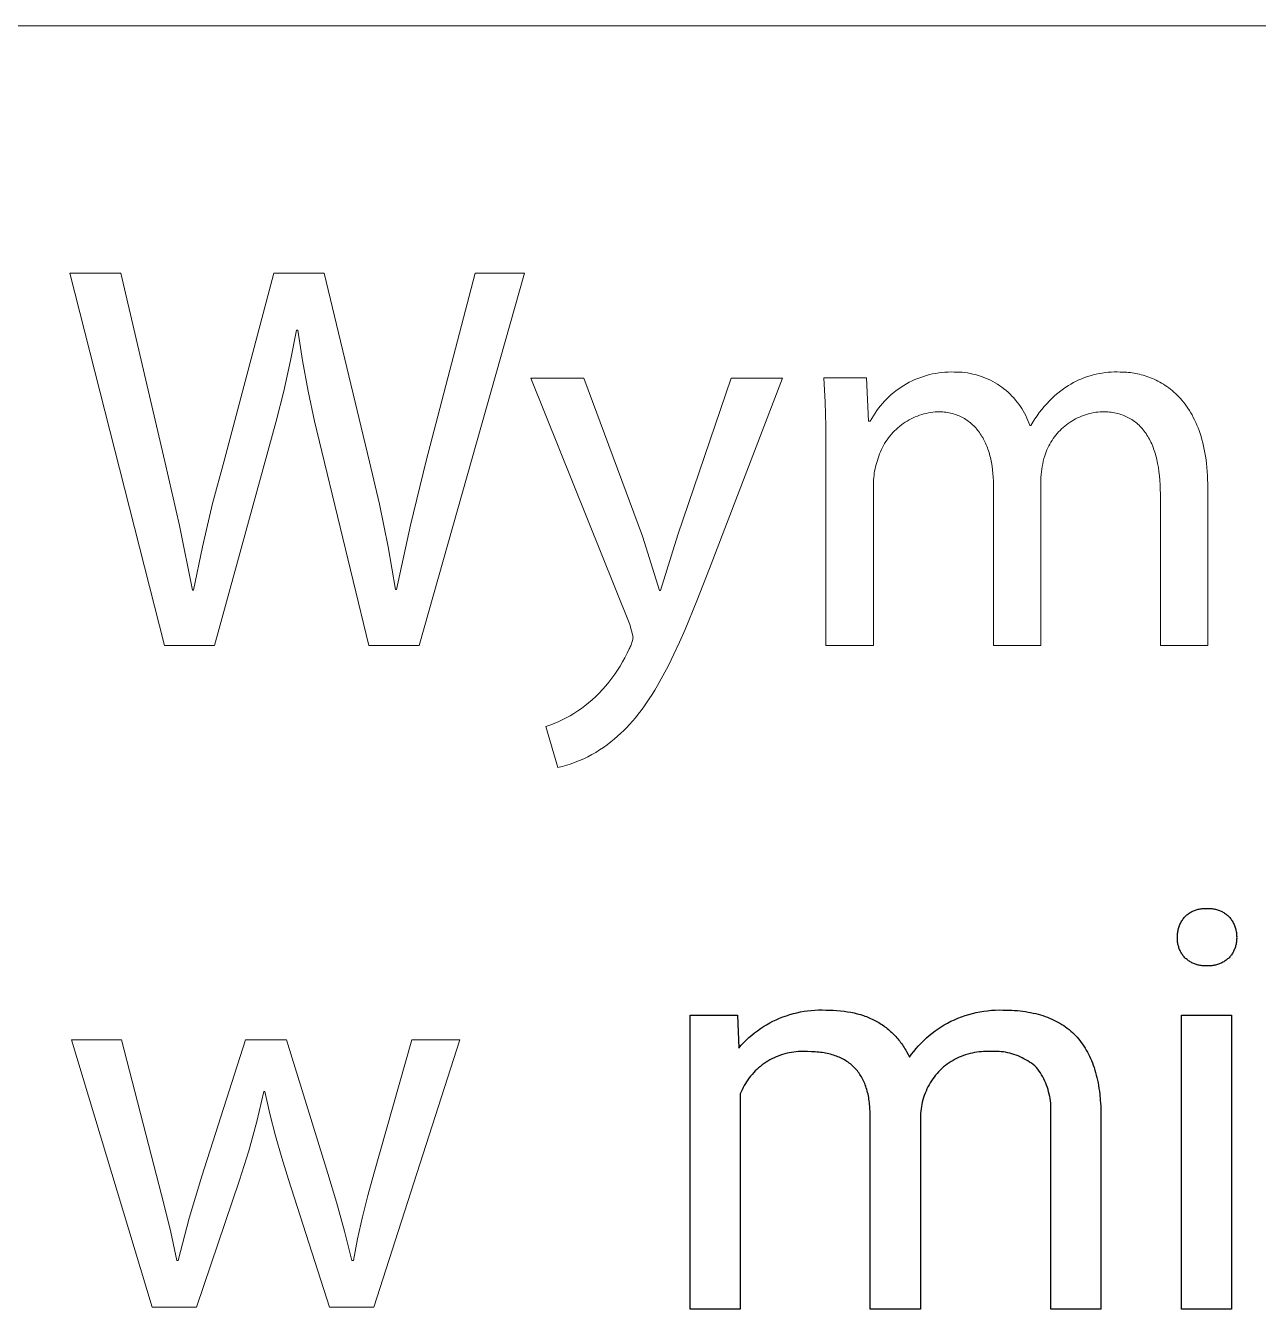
# Model space of a CAD drawing. Header units: millimetres. Extents: x -1246 to 2331, y -493 to 2006.
# Drawn here: x 2033.2 to 2113.1, y -176.2 to -93 of the extents above; entities that cross this region are included whole.
import ezdxf

# ---------------------------------------------------------------- set-up
doc = ezdxf.new("R2010")
doc.units = ezdxf.units.MM
doc.header["$MEASUREMENT"] = 0
doc.layers.add('Domyślny', color=7, linetype='Continuous', true_color=0x000000)

msp = doc.modelspace()

# ---------------------------------------------------------------- linework, layer by layer
at = {"layer": 'Domyślny', "color": 18, "lineweight": 15, "true_color": 0x000000}
for p, q in [((2327.489, -92.974), (979.014, -92.974)), ((2042.167, -133.142), (2036.033, -109.008)), ((2036.033, -109.008), (2039.332, -109.008)), ((2039.332, -109.008), (2042.191, -121.218)), ((2046.027, -121.182), (2049.255, -109.008)), ((2049.255, -109.008), (2052.507, -109.008)), ((2052.507, -109.008), (2055.449, -121.253)), ((2065.503, -109.008), (2058.666, -133.142)), ((2059.13, -121.182), (2062.311, -109.008)), ((2062.311, -109.008), (2065.503, -109.008)), ((2050.72, -112.701), (2050.336, -114.684)), ((2050.804, -112.701), (2050.72, -112.701)), ((2051.108, -114.682), (2050.804, -112.701)), ((2050.336, -114.684), (2049.898, -116.657)), ((2051.47, -116.654), (2051.108, -114.682)), ((2091.363, -115.703), (2091.556, -115.644)), ((2091.556, -115.644), (2091.751, -115.593)), ((2091.751, -115.593), (2091.948, -115.548)), ((2091.948, -115.548), (2092.146, -115.51)), ((2092.146, -115.51), (2092.345, -115.478)), ((2092.345, -115.478), (2092.545, -115.453)), ((2092.545, -115.453), (2092.746, -115.435)), ((2092.746, -115.435), (2092.947, -115.424)), ((2092.947, -115.424), (2093.149, -115.42)), ((2093.149, -115.42), (2093.35, -115.422)), ((2093.35, -115.422), (2093.523, -115.423)), ((2093.523, -115.423), (2093.697, -115.43)), ((2093.697, -115.43), (2093.87, -115.442)), ((2093.87, -115.442), (2094.042, -115.461)), ((2094.042, -115.461), (2094.213, -115.485)), ((2094.213, -115.485), (2094.384, -115.515)), ((2094.384, -115.515), (2094.554, -115.551)), ((2094.554, -115.551), (2094.722, -115.592)), ((2094.722, -115.592), (2094.889, -115.639)), ((2094.889, -115.639), (2095.054, -115.692)), ((2102.162, -115.66), (2102.351, -115.607)), ((2102.351, -115.607), (2102.541, -115.56)), ((2102.541, -115.56), (2102.732, -115.52)), ((2102.732, -115.52), (2102.925, -115.487)), ((2102.925, -115.487), (2103.119, -115.46)), ((2103.119, -115.46), (2103.313, -115.439)), ((2103.313, -115.439), (2103.508, -115.425)), ((2103.508, -115.425), (2103.704, -115.418)), ((2103.704, -115.418), (2103.899, -115.417)), ((2103.899, -115.417), (2104.095, -115.422)), ((2104.095, -115.422), (2104.203, -115.424)), ((2104.203, -115.424), (2104.312, -115.427)), ((2104.312, -115.427), (2104.423, -115.433)), ((2104.423, -115.433), (2104.536, -115.441)), ((2104.536, -115.441), (2104.649, -115.451)), ((2104.649, -115.451), (2104.764, -115.464)), ((2104.764, -115.464), (2104.879, -115.48)), ((2104.879, -115.48), (2104.996, -115.498)), ((2104.996, -115.498), (2105.113, -115.519)), ((2105.113, -115.519), (2105.231, -115.543)), ((2105.231, -115.543), (2105.349, -115.57)), ((2105.349, -115.57), (2105.468, -115.6)), ((2105.468, -115.6), (2105.588, -115.632)), ((2105.588, -115.632), (2105.708, -115.668)), ((2072.32, -131.784), (2065.912, -115.81)), ((2065.912, -115.81), (2069.342, -115.81)), ((2069.342, -115.81), (2073.142, -126.054)), ((2075.441, -125.983), (2078.884, -115.81)), ((2082.208, -115.81), (2077.49, -128.162)), ((2078.884, -115.81), (2082.208, -115.81)), ((2084.979, -117.367), (2084.892, -115.804)), ((2084.892, -115.804), (2087.656, -115.804)), ((2087.656, -115.804), (2087.787, -118.615)), ((2089.746, -116.509), (2089.912, -116.396)), ((2089.912, -116.396), (2090.083, -116.288)), ((2090.083, -116.288), (2090.257, -116.186)), ((2090.257, -116.186), (2090.434, -116.09)), ((2090.434, -116.09), (2090.614, -116)), ((2090.614, -116), (2090.798, -115.916)), ((2090.798, -115.916), (2090.984, -115.838)), ((2090.984, -115.838), (2091.172, -115.767)), ((2091.172, -115.767), (2091.363, -115.703)), ((2095.054, -115.692), (2095.217, -115.751)), ((2095.217, -115.751), (2095.378, -115.815)), ((2095.378, -115.815), (2095.537, -115.884)), ((2095.537, -115.884), (2095.693, -115.959)), ((2095.693, -115.959), (2095.847, -116.039)), ((2095.847, -116.039), (2095.998, -116.124)), ((2095.998, -116.124), (2096.146, -116.215)), ((2096.146, -116.215), (2096.291, -116.31)), ((2096.291, -116.31), (2096.432, -116.41)), ((2096.432, -116.41), (2096.57, -116.515)), ((2100.416, -116.52), (2100.576, -116.408)), ((2100.576, -116.408), (2100.74, -116.302)), ((2100.74, -116.302), (2100.908, -116.201)), ((2100.908, -116.201), (2101.079, -116.106)), ((2101.079, -116.106), (2101.253, -116.016)), ((2101.253, -116.016), (2101.43, -115.933)), ((2101.43, -115.933), (2101.609, -115.855)), ((2101.609, -115.855), (2101.791, -115.784)), ((2101.791, -115.784), (2101.976, -115.719)), ((2101.976, -115.719), (2102.162, -115.66)), ((2105.708, -115.668), (2105.828, -115.707)), ((2105.828, -115.707), (2105.948, -115.749)), ((2105.948, -115.749), (2106.067, -115.795)), ((2106.067, -115.795), (2106.187, -115.844)), ((2106.187, -115.844), (2106.307, -115.896)), ((2106.307, -115.896), (2106.426, -115.952)), ((2106.426, -115.952), (2106.545, -116.011)), ((2106.545, -116.011), (2106.663, -116.074)), ((2106.663, -116.074), (2106.781, -116.141)), ((2106.781, -116.141), (2106.898, -116.211)), ((2106.898, -116.211), (2107.014, -116.286)), ((2107.014, -116.286), (2107.129, -116.364)), ((2107.129, -116.364), (2107.243, -116.446)), ((2107.243, -116.446), (2107.356, -116.533)), ((2049.898, -116.657), (2049.406, -118.617)), ((2051.889, -118.615), (2051.47, -116.654)), ((2088.7, -117.452), (2088.836, -117.303)), ((2088.836, -117.303), (2088.976, -117.158)), ((2088.976, -117.158), (2089.121, -117.018)), ((2089.121, -117.018), (2089.27, -116.883)), ((2089.27, -116.883), (2089.425, -116.753)), ((2089.425, -116.753), (2089.583, -116.628)), ((2089.583, -116.628), (2089.746, -116.509)), ((2096.57, -116.515), (2096.704, -116.624)), ((2096.704, -116.624), (2096.835, -116.738)), ((2096.835, -116.738), (2096.962, -116.857)), ((2096.962, -116.857), (2097.084, -116.98)), ((2097.084, -116.98), (2097.202, -117.106)), ((2097.202, -117.106), (2097.316, -117.237)), ((2097.316, -117.237), (2097.426, -117.371)), ((2099.339, -117.477), (2099.511, -117.297)), ((2099.511, -117.297), (2099.69, -117.123)), ((2099.69, -117.123), (2099.874, -116.954)), ((2099.874, -116.954), (2100.064, -116.793)), ((2100.064, -116.793), (2100.259, -116.637)), ((2100.259, -116.637), (2100.416, -116.52)), ((2107.356, -116.533), (2107.467, -116.623)), ((2107.467, -116.623), (2107.578, -116.718)), ((2107.578, -116.718), (2107.686, -116.817)), ((2107.686, -116.817), (2107.794, -116.92)), ((2107.794, -116.92), (2107.899, -117.028)), ((2107.899, -117.028), (2108.003, -117.14)), ((2108.003, -117.14), (2108.105, -117.257)), ((2108.105, -117.257), (2108.205, -117.379)), ((2085.027, -118.932), (2084.979, -117.367)), ((2088.105, -118.264), (2088.213, -118.094)), ((2088.213, -118.094), (2088.326, -117.927)), ((2088.326, -117.927), (2088.446, -117.765)), ((2088.446, -117.765), (2088.57, -117.606)), ((2088.57, -117.606), (2088.7, -117.452)), ((2091.386, -118.137), (2091.243, -118.179)), ((2091.531, -118.101), (2091.386, -118.137)), ((2091.676, -118.07), (2091.531, -118.101)), ((2091.823, -118.043), (2091.676, -118.07)), ((2091.97, -118.022), (2091.823, -118.043)), ((2092.118, -118.006), (2091.97, -118.022)), ((2092.266, -117.995), (2092.118, -118.006)), ((2092.378, -117.997), (2092.266, -117.995)), ((2092.488, -118.001), (2092.378, -117.997)), ((2092.597, -118.009), (2092.488, -118.001)), ((2092.703, -118.019), (2092.597, -118.009)), ((2092.808, -118.032), (2092.703, -118.019)), ((2092.911, -118.047), (2092.808, -118.032)), ((2093.013, -118.066), (2092.911, -118.047)), ((2093.113, -118.087), (2093.013, -118.066)), ((2093.21, -118.111), (2093.113, -118.087)), ((2093.307, -118.138), (2093.21, -118.111)), ((2093.401, -118.167), (2093.307, -118.138)), ((2097.426, -117.371), (2097.53, -117.51)), ((2097.53, -117.51), (2097.63, -117.651)), ((2097.63, -117.651), (2097.725, -117.796)), ((2097.725, -117.796), (2097.815, -117.944)), ((2097.815, -117.944), (2097.9, -118.095)), ((2097.9, -118.095), (2097.98, -118.249)), ((2098.714, -118.254), (2098.86, -118.052)), ((2098.86, -118.052), (2099.013, -117.855)), ((2099.013, -117.855), (2099.173, -117.663)), ((2099.173, -117.663), (2099.339, -117.477)), ((2102.115, -118.115), (2101.981, -118.151)), ((2102.251, -118.083), (2102.115, -118.115)), ((2102.387, -118.056), (2102.251, -118.083)), ((2102.524, -118.034), (2102.387, -118.056)), ((2102.662, -118.016), (2102.524, -118.034)), ((2102.801, -118.004), (2102.662, -118.016)), ((2102.939, -117.995), (2102.801, -118.004)), ((2103.058, -117.997), (2102.939, -117.995)), ((2103.174, -118.001), (2103.058, -117.997)), ((2103.289, -118.009), (2103.174, -118.001)), ((2103.402, -118.019), (2103.289, -118.009)), ((2103.512, -118.032), (2103.402, -118.019)), ((2103.621, -118.048), (2103.512, -118.032)), ((2103.728, -118.067), (2103.621, -118.048)), ((2103.833, -118.088), (2103.728, -118.067)), ((2103.936, -118.113), (2103.833, -118.088)), ((2104.037, -118.14), (2103.936, -118.113)), ((2104.136, -118.17), (2104.037, -118.14)), ((2108.205, -117.379), (2108.302, -117.505)), ((2108.302, -117.505), (2108.398, -117.636)), ((2108.398, -117.636), (2108.491, -117.771)), ((2108.491, -117.771), (2108.582, -117.912)), ((2108.582, -117.912), (2108.671, -118.057)), ((2108.671, -118.057), (2108.756, -118.208)), ((2049.406, -118.617), (2048.862, -120.563)), ((2052.364, -120.563), (2051.889, -118.615)), ((2085.035, -120.497), (2085.027, -118.932)), ((2087.787, -118.615), (2087.906, -118.615)), ((2087.906, -118.615), (2088.002, -118.438)), ((2088.002, -118.438), (2088.105, -118.264)), ((2089.808, -118.944), (2089.694, -119.04)), ((2089.925, -118.852), (2089.808, -118.944)), ((2090.046, -118.765), (2089.925, -118.852)), ((2090.169, -118.682), (2090.046, -118.765)), ((2090.295, -118.603), (2090.169, -118.682)), ((2090.424, -118.528), (2090.295, -118.603)), ((2090.555, -118.458), (2090.424, -118.528)), ((2090.689, -118.393), (2090.555, -118.458)), ((2090.824, -118.332), (2090.689, -118.393)), ((2090.962, -118.276), (2090.824, -118.332)), ((2091.102, -118.225), (2090.962, -118.276)), ((2091.243, -118.179), (2091.102, -118.225)), ((2093.494, -118.199), (2093.401, -118.167)), ((2093.585, -118.234), (2093.494, -118.199)), ((2093.674, -118.271), (2093.585, -118.234)), ((2093.761, -118.311), (2093.674, -118.271)), ((2093.847, -118.353), (2093.761, -118.311)), ((2093.931, -118.397), (2093.847, -118.353)), ((2094.013, -118.445), (2093.931, -118.397)), ((2094.094, -118.494), (2094.013, -118.445)), ((2094.172, -118.546), (2094.094, -118.494)), ((2094.249, -118.6), (2094.172, -118.546)), ((2094.324, -118.657), (2094.249, -118.6)), ((2094.398, -118.716), (2094.324, -118.657)), ((2094.469, -118.777), (2094.398, -118.716)), ((2094.539, -118.84), (2094.469, -118.777)), ((2094.607, -118.906), (2094.539, -118.84)), ((2094.674, -118.974), (2094.607, -118.906)), ((2094.738, -119.044), (2094.674, -118.974)), ((2097.98, -118.249), (2098.055, -118.406)), ((2098.055, -118.406), (2098.124, -118.564)), ((2098.124, -118.564), (2098.188, -118.726)), ((2098.188, -118.726), (2098.246, -118.889)), ((2098.246, -118.889), (2098.317, -118.889)), ((2098.317, -118.889), (2098.442, -118.673)), ((2098.442, -118.673), (2098.574, -118.461)), ((2098.574, -118.461), (2098.714, -118.254)), ((2100.514, -118.922), (2100.408, -119.012)), ((2100.623, -118.835), (2100.514, -118.922)), ((2100.735, -118.753), (2100.623, -118.835)), ((2100.849, -118.674), (2100.735, -118.753)), ((2100.967, -118.599), (2100.849, -118.674)), ((2101.086, -118.528), (2100.967, -118.599)), ((2101.208, -118.461), (2101.086, -118.528)), ((2101.332, -118.399), (2101.208, -118.461)), ((2101.458, -118.34), (2101.332, -118.399)), ((2101.587, -118.286), (2101.458, -118.34)), ((2101.716, -118.237), (2101.587, -118.286)), ((2101.848, -118.192), (2101.716, -118.237)), ((2101.981, -118.151), (2101.848, -118.192)), ((2104.233, -118.203), (2104.136, -118.17)), ((2104.329, -118.239), (2104.233, -118.203)), ((2104.422, -118.277), (2104.329, -118.239)), ((2104.513, -118.318), (2104.422, -118.277)), ((2104.603, -118.362), (2104.513, -118.318)), ((2104.691, -118.408), (2104.603, -118.362)), ((2104.776, -118.458), (2104.691, -118.408)), ((2104.86, -118.509), (2104.776, -118.458)), ((2104.942, -118.564), (2104.86, -118.509)), ((2105.022, -118.621), (2104.942, -118.564)), ((2105.1, -118.681), (2105.022, -118.621)), ((2105.176, -118.743), (2105.1, -118.681)), ((2105.251, -118.808), (2105.176, -118.743)), ((2105.323, -118.875), (2105.251, -118.808)), ((2105.394, -118.945), (2105.323, -118.875)), ((2105.462, -119.018), (2105.394, -118.945)), ((2108.756, -118.208), (2108.839, -118.364)), ((2108.839, -118.364), (2108.92, -118.525)), ((2108.92, -118.525), (2108.997, -118.691)), ((2108.997, -118.691), (2109.071, -118.862)), ((2109.071, -118.862), (2109.143, -119.039)), ((2089.086, -119.691), (2088.999, -119.811)), ((2089.178, -119.574), (2089.086, -119.691)), ((2089.274, -119.46), (2089.178, -119.574)), ((2089.373, -119.35), (2089.274, -119.46)), ((2089.477, -119.243), (2089.373, -119.35)), ((2089.584, -119.139), (2089.477, -119.243)), ((2089.694, -119.04), (2089.584, -119.139)), ((2094.801, -119.116), (2094.738, -119.044)), ((2094.862, -119.19), (2094.801, -119.116)), ((2094.922, -119.266), (2094.862, -119.19)), ((2094.979, -119.345), (2094.922, -119.266)), ((2095.035, -119.425), (2094.979, -119.345)), ((2095.089, -119.507), (2095.035, -119.425)), ((2095.141, -119.591), (2095.089, -119.507)), ((2095.192, -119.677), (2095.141, -119.591)), ((2095.24, -119.765), (2095.192, -119.677)), ((2095.287, -119.855), (2095.24, -119.765)), ((2099.761, -119.736), (2099.683, -119.851)), ((2099.843, -119.623), (2099.761, -119.736)), ((2099.928, -119.514), (2099.843, -119.623)), ((2100.017, -119.407), (2099.928, -119.514)), ((2100.11, -119.303), (2100.017, -119.407)), ((2100.206, -119.203), (2100.11, -119.303)), ((2100.306, -119.106), (2100.206, -119.203)), ((2100.408, -119.012), (2100.306, -119.106)), ((2105.529, -119.093), (2105.462, -119.018)), ((2105.594, -119.17), (2105.529, -119.093)), ((2105.657, -119.25), (2105.594, -119.17)), ((2105.718, -119.333), (2105.657, -119.25)), ((2105.777, -119.417), (2105.718, -119.333)), ((2105.835, -119.505), (2105.777, -119.417)), ((2105.89, -119.595), (2105.835, -119.505)), ((2105.944, -119.687), (2105.89, -119.595)), ((2105.996, -119.781), (2105.944, -119.687)), ((2106.046, -119.878), (2105.996, -119.781)), ((2109.143, -119.039), (2109.211, -119.222)), ((2109.211, -119.222), (2109.275, -119.41)), ((2109.275, -119.41), (2109.337, -119.603)), ((2109.337, -119.603), (2109.394, -119.802)), ((2109.394, -119.802), (2109.449, -120.007)), ((2048.862, -120.563), (2045.419, -133.142)), ((2055.402, -133.142), (2052.364, -120.563)), ((2085.035, -133.148), (2085.035, -120.497)), ((2088.566, -120.59), (2088.51, -120.728)), ((2088.626, -120.454), (2088.566, -120.59)), ((2088.692, -120.321), (2088.626, -120.454)), ((2088.762, -120.19), (2088.692, -120.321)), ((2088.836, -120.061), (2088.762, -120.19)), ((2088.915, -119.935), (2088.836, -120.061)), ((2088.999, -119.811), (2088.915, -119.935)), ((2095.333, -119.947), (2095.287, -119.855)), ((2095.376, -120.041), (2095.333, -119.947)), ((2095.418, -120.136), (2095.376, -120.041)), ((2095.458, -120.233), (2095.418, -120.136)), ((2095.496, -120.332), (2095.458, -120.233)), ((2095.532, -120.432), (2095.496, -120.332)), ((2095.567, -120.534), (2095.532, -120.432)), ((2095.6, -120.638), (2095.567, -120.534)), ((2095.631, -120.743), (2095.6, -120.638)), ((2099.303, -120.592), (2099.255, -120.722)), ((2099.356, -120.463), (2099.303, -120.592)), ((2099.413, -120.337), (2099.356, -120.463)), ((2099.474, -120.212), (2099.413, -120.337)), ((2099.54, -120.089), (2099.474, -120.212)), ((2099.61, -119.969), (2099.54, -120.089)), ((2099.683, -119.851), (2099.61, -119.969)), ((2106.094, -119.977), (2106.046, -119.878)), ((2106.14, -120.079), (2106.094, -119.977)), ((2106.185, -120.183), (2106.14, -120.079)), ((2106.227, -120.289), (2106.185, -120.183)), ((2106.268, -120.398), (2106.227, -120.289)), ((2106.307, -120.509), (2106.268, -120.398)), ((2106.344, -120.622), (2106.307, -120.509)), ((2106.379, -120.737), (2106.344, -120.622)), ((2109.449, -120.007), (2109.499, -120.218)), ((2109.499, -120.218), (2109.545, -120.434)), ((2109.545, -120.434), (2109.588, -120.657)), ((2042.191, -121.218), (2043.139, -125.375)), ((2045.285, -123.953), (2046.027, -121.182)), ((2055.449, -121.253), (2056.094, -123.991)), ((2058.111, -125.339), (2059.13, -121.182)), ((2088.284, -121.423), (2088.248, -121.561)), ((2088.325, -121.287), (2088.284, -121.423)), ((2088.371, -121.152), (2088.325, -121.287)), ((2088.412, -121.009), (2088.371, -121.152)), ((2088.458, -120.868), (2088.412, -121.009)), ((2088.51, -120.728), (2088.458, -120.868)), ((2095.66, -120.85), (2095.631, -120.743)), ((2095.687, -120.958), (2095.66, -120.85)), ((2095.713, -121.068), (2095.687, -120.958)), ((2095.737, -121.18), (2095.713, -121.068)), ((2095.759, -121.292), (2095.737, -121.18)), ((2095.798, -121.522), (2095.759, -121.292)), ((2099.078, -121.37), (2099.045, -121.544)), ((2099.117, -121.197), (2099.078, -121.37)), ((2099.161, -121.025), (2099.117, -121.197)), ((2099.211, -120.854), (2099.161, -121.025)), ((2099.255, -120.722), (2099.211, -120.854)), ((2106.413, -120.854), (2106.379, -120.737)), ((2106.444, -120.974), (2106.413, -120.854)), ((2106.474, -121.096), (2106.444, -120.974)), ((2106.502, -121.22), (2106.474, -121.096)), ((2106.528, -121.347), (2106.502, -121.22)), ((2106.575, -121.605), (2106.528, -121.347)), ((2109.588, -120.657), (2109.627, -120.885)), ((2109.627, -120.885), (2109.661, -121.12)), ((2109.661, -121.12), (2109.691, -121.361)), ((2109.691, -121.361), (2109.717, -121.608)), ((2088.134, -122.262), (2088.125, -122.404)), ((2088.147, -122.121), (2088.134, -122.262)), ((2088.165, -121.979), (2088.147, -122.121)), ((2088.188, -121.839), (2088.165, -121.979)), ((2088.216, -121.699), (2088.188, -121.839)), ((2088.248, -121.561), (2088.216, -121.699)), ((2095.83, -121.758), (2095.798, -121.522)), ((2095.855, -121.998), (2095.83, -121.758)), ((2095.873, -122.244), (2095.855, -121.998)), ((2095.884, -122.494), (2095.873, -122.244)), ((2098.966, -122.249), (2098.961, -122.427)), ((2098.978, -122.072), (2098.966, -122.249)), ((2098.994, -121.896), (2098.978, -122.072)), ((2099.017, -121.719), (2098.994, -121.896)), ((2099.045, -121.544), (2099.017, -121.719)), ((2106.614, -121.873), (2106.575, -121.605)), ((2106.646, -122.149), (2106.614, -121.873)), ((2106.671, -122.432), (2106.646, -122.149)), ((2109.717, -121.608), (2109.738, -121.861)), ((2109.738, -121.861), (2109.755, -122.121)), ((2109.755, -122.121), (2109.767, -122.387)), ((2088.125, -122.404), (2088.12, -122.547)), ((2088.12, -122.547), (2088.121, -122.689)), ((2088.121, -122.689), (2088.121, -133.148)), ((2095.887, -122.748), (2095.884, -122.494)), ((2095.887, -133.148), (2095.887, -122.748)), ((2098.961, -122.427), (2098.961, -133.148)), ((2106.689, -122.724), (2106.671, -122.432)), ((2106.7, -123.024), (2106.689, -122.724)), ((2106.704, -123.332), (2106.7, -123.024)), ((2109.767, -122.387), (2109.774, -122.66)), ((2109.774, -122.66), (2109.777, -122.939)), ((2109.777, -122.939), (2109.777, -133.148)), ((2044.626, -126.746), (2045.285, -123.953)), ((2106.704, -133.148), (2106.704, -123.332)), ((2056.094, -123.991), (2056.654, -126.748)), ((2043.139, -125.375), (2043.978, -129.556)), ((2057.2, -129.52), (2058.111, -125.339)), ((2073.142, -126.054), (2074.25, -129.592)), ((2074.322, -129.592), (2075.441, -125.983)), ((2044.049, -129.556), (2044.626, -126.746)), ((2056.654, -126.748), (2057.129, -129.52)), ((2077.49, -128.162), (2076.673, -130.259)), ((2043.978, -129.556), (2044.049, -129.556)), ((2057.129, -129.52), (2057.2, -129.52)), ((2074.25, -129.592), (2074.322, -129.592)), ((2076.673, -130.259), (2075.906, -132.104)), ((2072.535, -132.606), (2072.32, -131.784)), ((2075.906, -132.104), (2075.538, -132.939)), ((2072.382, -133.17), (2072.409, -133.102)), ((2072.409, -133.102), (2072.434, -133.034)), ((2072.434, -133.034), (2072.457, -132.964)), ((2072.457, -132.964), (2072.478, -132.893)), ((2072.478, -132.893), (2072.496, -132.822)), ((2072.496, -132.822), (2072.511, -132.75)), ((2072.511, -132.75), (2072.524, -132.678)), ((2072.524, -132.678), (2072.535, -132.606)), ((2075.538, -132.939), (2075.177, -133.718)), ((2045.419, -133.142), (2042.167, -133.142)), ((2058.666, -133.142), (2055.402, -133.142)), ((2071.857, -134.214), (2072.009, -133.937)), ((2072.009, -133.937), (2072.151, -133.655)), ((2072.151, -133.655), (2072.285, -133.368)), ((2072.285, -133.368), (2072.319, -133.303)), ((2072.319, -133.303), (2072.352, -133.237)), ((2072.352, -133.237), (2072.382, -133.17)), ((2075.177, -133.718), (2074.82, -134.445)), ((2088.121, -133.148), (2085.035, -133.148)), ((2098.961, -133.148), (2095.887, -133.148)), ((2109.777, -133.148), (2106.704, -133.148)), ((2071.349, -135.015), (2071.527, -134.753)), ((2071.527, -134.753), (2071.696, -134.486)), ((2071.696, -134.486), (2071.857, -134.214)), ((2074.82, -134.445), (2074.468, -135.121)), ((2070.765, -135.762), (2070.968, -135.519)), ((2070.968, -135.519), (2071.162, -135.27)), ((2071.162, -135.27), (2071.349, -135.015)), ((2074.468, -135.121), (2074.116, -135.749)), ((2070.112, -136.449), (2070.337, -136.227)), ((2070.337, -136.227), (2070.555, -135.998)), ((2070.555, -135.998), (2070.765, -135.762)), ((2073.764, -136.331), (2073.588, -136.607)), ((2073.94, -136.046), (2073.764, -136.331)), ((2074.116, -135.749), (2073.94, -136.046)), ((2068.948, -137.392), (2069.185, -137.226)), ((2069.185, -137.226), (2069.415, -137.052)), ((2069.415, -137.052), (2069.64, -136.87)), ((2069.64, -136.87), (2069.879, -136.663)), ((2069.879, -136.663), (2070.112, -136.449)), ((2073.231, -137.126), (2073.051, -137.371)), ((2073.41, -136.871), (2073.231, -137.126)), ((2073.588, -136.607), (2073.41, -136.871)), ((2067.42, -138.208), (2067.685, -138.094)), ((2067.685, -138.094), (2067.947, -137.971)), ((2067.947, -137.971), (2068.205, -137.84)), ((2068.205, -137.84), (2068.458, -137.699)), ((2068.458, -137.699), (2068.705, -137.55)), ((2068.705, -137.55), (2068.948, -137.392)), ((2072.501, -138.05), (2072.313, -138.258)), ((2072.686, -137.832), (2072.501, -138.05)), ((2072.87, -137.606), (2072.686, -137.832)), ((2073.051, -137.371), (2072.87, -137.606)), ((2066.877, -138.407), (2067.15, -138.312)), ((2067.663, -141.063), (2066.877, -138.407)), ((2067.15, -138.312), (2067.42, -138.208)), ((2071.734, -138.837), (2071.534, -139.014)), ((2071.93, -138.652), (2071.734, -138.837)), ((2072.123, -138.459), (2071.93, -138.652)), ((2072.313, -138.258), (2072.123, -138.459)), ((2070.614, -139.754), (2070.369, -139.918)), ((2070.854, -139.581), (2070.614, -139.754)), ((2071.087, -139.4), (2070.854, -139.581)), ((2071.314, -139.211), (2071.087, -139.4)), ((2071.534, -139.014), (2071.314, -139.211)), ((2069.335, -140.488), (2069.065, -140.608)), ((2069.601, -140.359), (2069.335, -140.488)), ((2069.862, -140.221), (2069.601, -140.359)), ((2070.118, -140.074), (2069.862, -140.221)), ((2070.369, -139.918), (2070.118, -140.074)), ((2067.949, -140.992), (2067.663, -141.063)), ((2068.233, -140.91), (2067.949, -140.992)), ((2068.514, -140.819), (2068.233, -140.91)), ((2068.792, -140.718), (2068.514, -140.819)), ((2069.065, -140.608), (2068.792, -140.718)), ((2041.378, -176.031), (2036.148, -158.699)), ((2036.148, -158.699), (2039.376, -158.699)), ((2039.376, -158.699), (2041.652, -167.502)), ((2044.594, -167.538), (2047.429, -158.699)), ((2047.429, -158.699), (2050.073, -158.699)), ((2050.073, -158.699), (2052.754, -167.359)), ((2055.732, -167.395), (2058.197, -158.699)), ((2061.318, -158.699), (2055.732, -176.031)), ((2058.197, -158.699), (2061.318, -158.699)), ((2048.608, -162.058), (2048.15, -163.99)), ((2048.68, -162.058), (2048.608, -162.058)), ((2049.006, -163.497), (2048.68, -162.058)), ((2049.371, -164.926), (2049.006, -163.497)), ((2048.15, -163.99), (2047.626, -165.905)), ((2049.775, -166.345), (2049.371, -164.926)), ((2047.626, -165.905), (2047.036, -167.8)), ((2050.216, -167.752), (2049.775, -166.345)), ((2041.652, -167.502), (2042.134, -169.33)), ((2043.778, -170.264), (2044.594, -167.538)), ((2047.036, -167.8), (2044.236, -176.031)), ((2052.873, -176.031), (2050.216, -167.752)), ((2052.754, -167.359), (2053.324, -169.23)), ((2055.343, -168.786), (2055.732, -167.395)), ((2054.993, -170.188), (2055.343, -168.786)), ((2042.134, -169.33), (2042.571, -171.168)), ((2053.324, -169.23), (2053.84, -171.117)), ((2043.057, -173.017), (2043.778, -170.264)), ((2054.681, -171.599), (2054.993, -170.188)), ((2042.571, -171.168), (2042.962, -173.017)), ((2053.84, -171.117), (2054.302, -173.017)), ((2054.409, -173.017), (2054.681, -171.599)), ((2042.962, -173.017), (2043.057, -173.017)), ((2054.302, -173.017), (2054.409, -173.017)), ((2044.236, -176.031), (2041.378, -176.031)), ((2055.732, -176.031), (2052.873, -176.031))]:
    msp.add_line(p, q, dxfattribs=at)
at = {"layer": 'Domyślny'}
for p, q in [((2108.428, -150.609), (2108.477, -150.569)), ((2108.477, -150.569), (2108.528, -150.531)), ((2108.528, -150.531), (2108.58, -150.495)), ((2108.58, -150.495), (2108.633, -150.461)), ((2108.633, -150.461), (2108.687, -150.429)), ((2108.687, -150.429), (2108.742, -150.398)), ((2108.742, -150.398), (2108.799, -150.37)), ((2108.799, -150.37), (2108.856, -150.343)), ((2108.856, -150.343), (2108.914, -150.319)), ((2108.914, -150.319), (2108.973, -150.297)), ((2108.973, -150.297), (2109.033, -150.276)), ((2109.033, -150.276), (2109.094, -150.258)), ((2109.094, -150.258), (2109.155, -150.242)), ((2109.155, -150.242), (2109.216, -150.228)), ((2109.216, -150.228), (2109.278, -150.216)), ((2109.278, -150.216), (2109.341, -150.206)), ((2109.341, -150.206), (2109.404, -150.199)), ((2109.404, -150.199), (2109.466, -150.194)), ((2109.466, -150.194), (2109.53, -150.19)), ((2109.53, -150.19), (2109.593, -150.189)), ((2109.593, -150.189), (2109.656, -150.191)), ((2109.656, -150.191), (2109.719, -150.194)), ((2109.719, -150.194), (2109.782, -150.191)), ((2109.782, -150.191), (2109.846, -150.19)), ((2109.846, -150.19), (2109.909, -150.191)), ((2109.909, -150.191), (2109.972, -150.194)), ((2109.972, -150.194), (2110.036, -150.199)), ((2110.036, -150.199), (2110.099, -150.207)), ((2110.099, -150.207), (2110.161, -150.217)), ((2110.161, -150.217), (2110.224, -150.229)), ((2110.224, -150.229), (2110.285, -150.243)), ((2110.285, -150.243), (2110.347, -150.259)), ((2110.347, -150.259), (2110.407, -150.277)), ((2110.407, -150.277), (2110.468, -150.297)), ((2110.468, -150.297), (2110.527, -150.32)), ((2110.527, -150.32), (2110.585, -150.344)), ((2110.585, -150.344), (2110.643, -150.371)), ((2110.643, -150.371), (2110.7, -150.399)), ((2110.7, -150.399), (2110.755, -150.429)), ((2110.755, -150.429), (2110.81, -150.462)), ((2110.81, -150.462), (2110.863, -150.496)), ((2110.863, -150.496), (2110.916, -150.532)), ((2110.916, -150.532), (2110.967, -150.569)), ((2110.967, -150.569), (2111.016, -150.609)), ((2107.881, -151.482), (2107.9, -151.419)), ((2107.9, -151.419), (2107.921, -151.357)), ((2107.921, -151.357), (2107.945, -151.295)), ((2107.945, -151.295), (2107.971, -151.235)), ((2107.971, -151.235), (2107.998, -151.175)), ((2107.998, -151.175), (2108.028, -151.116)), ((2108.028, -151.116), (2108.059, -151.058)), ((2108.059, -151.058), (2108.093, -151.002)), ((2108.093, -151.002), (2108.129, -150.946)), ((2108.129, -150.946), (2108.166, -150.892)), ((2108.166, -150.892), (2108.205, -150.839)), ((2108.205, -150.839), (2108.246, -150.787)), ((2108.246, -150.787), (2108.289, -150.737)), ((2108.289, -150.737), (2108.334, -150.693)), ((2108.334, -150.693), (2108.38, -150.65)), ((2108.38, -150.65), (2108.428, -150.609)), ((2111.016, -150.609), (2111.065, -150.65)), ((2111.065, -150.65), (2111.111, -150.693)), ((2111.111, -150.693), (2111.157, -150.737)), ((2111.157, -150.737), (2111.2, -150.787)), ((2111.2, -150.787), (2111.242, -150.838)), ((2111.242, -150.838), (2111.281, -150.891)), ((2111.281, -150.891), (2111.319, -150.945)), ((2111.319, -150.945), (2111.355, -151.001)), ((2111.355, -151.001), (2111.389, -151.057)), ((2111.389, -151.057), (2111.422, -151.115)), ((2111.422, -151.115), (2111.452, -151.174)), ((2111.452, -151.174), (2111.48, -151.233)), ((2111.48, -151.233), (2111.506, -151.294)), ((2111.506, -151.294), (2111.53, -151.356)), ((2111.53, -151.356), (2111.551, -151.418)), ((2111.551, -151.418), (2111.571, -151.481)), ((2107.806, -152.002), (2107.807, -151.937)), ((2107.807, -152.068), (2107.806, -152.002)), ((2107.806, -152.131), (2107.807, -152.068)), ((2107.807, -152.193), (2107.806, -152.131)), ((2107.807, -151.937), (2107.811, -151.871)), ((2107.81, -152.255), (2107.807, -152.193)), ((2107.811, -151.871), (2107.817, -151.805)), ((2107.817, -151.805), (2107.826, -151.74)), ((2107.826, -151.74), (2107.836, -151.675)), ((2107.836, -151.675), (2107.849, -151.61)), ((2107.849, -151.61), (2107.864, -151.546)), ((2107.864, -151.546), (2107.881, -151.482)), ((2111.571, -151.481), (2111.588, -151.545)), ((2111.588, -151.545), (2111.604, -151.609)), ((2111.604, -151.609), (2111.617, -151.674)), ((2111.617, -151.674), (2111.627, -151.739)), ((2111.627, -151.739), (2111.636, -151.805)), ((2111.636, -151.805), (2111.642, -151.87)), ((2111.642, -151.87), (2111.646, -151.936)), ((2111.647, -152.193), (2111.643, -152.256)), ((2111.646, -151.936), (2111.648, -152.002)), ((2111.648, -152.002), (2111.647, -152.068)), ((2111.647, -152.068), (2111.648, -152.131)), ((2111.648, -152.131), (2111.647, -152.193)), ((2107.815, -152.317), (2107.81, -152.255)), ((2107.823, -152.379), (2107.815, -152.317)), ((2107.832, -152.441), (2107.823, -152.379)), ((2107.843, -152.502), (2107.832, -152.441)), ((2107.857, -152.563), (2107.843, -152.502)), ((2107.872, -152.623), (2107.857, -152.563)), ((2107.89, -152.683), (2107.872, -152.623)), ((2107.91, -152.742), (2107.89, -152.683)), ((2107.931, -152.801), (2107.91, -152.742)), ((2107.954, -152.858), (2107.931, -152.801)), ((2107.98, -152.915), (2107.954, -152.858)), ((2108.007, -152.971), (2107.98, -152.915)), ((2108.036, -153.027), (2108.007, -152.971)), ((2108.067, -153.081), (2108.036, -153.027)), ((2108.1, -153.134), (2108.067, -153.081)), ((2111.382, -153.082), (2111.349, -153.135)), ((2111.413, -153.028), (2111.382, -153.082)), ((2111.443, -152.973), (2111.413, -153.028)), ((2111.47, -152.917), (2111.443, -152.973)), ((2111.496, -152.86), (2111.47, -152.917)), ((2111.52, -152.802), (2111.496, -152.86)), ((2111.542, -152.744), (2111.52, -152.802)), ((2111.562, -152.684), (2111.542, -152.744)), ((2111.58, -152.624), (2111.562, -152.684)), ((2111.595, -152.564), (2111.58, -152.624)), ((2111.609, -152.503), (2111.595, -152.564)), ((2111.621, -152.442), (2111.609, -152.503)), ((2111.63, -152.38), (2111.621, -152.442)), ((2111.638, -152.318), (2111.63, -152.38)), ((2111.643, -152.256), (2111.638, -152.318)), ((2108.134, -153.186), (2108.1, -153.134)), ((2108.17, -153.236), (2108.134, -153.186)), ((2108.208, -153.286), (2108.17, -153.236)), ((2108.248, -153.334), (2108.208, -153.286)), ((2108.289, -153.381), (2108.248, -153.334)), ((2108.334, -153.424), (2108.289, -153.381)), ((2108.381, -153.466), (2108.334, -153.424)), ((2108.43, -153.506), (2108.381, -153.466)), ((2108.48, -153.544), (2108.43, -153.506)), ((2108.53, -153.581), (2108.48, -153.544)), ((2108.583, -153.616), (2108.53, -153.581)), ((2108.636, -153.649), (2108.583, -153.616)), ((2108.69, -153.68), (2108.636, -153.649)), ((2108.746, -153.71), (2108.69, -153.68)), ((2108.802, -153.737), (2108.746, -153.71)), ((2108.86, -153.763), (2108.802, -153.737)), ((2108.918, -153.786), (2108.86, -153.763)), ((2108.977, -153.808), (2108.918, -153.786)), ((2109.037, -153.828), (2108.977, -153.808)), ((2109.097, -153.845), (2109.037, -153.828)), ((2109.158, -153.861), (2109.097, -153.845)), ((2109.219, -153.874), (2109.158, -153.861)), ((2109.281, -153.886), (2109.219, -153.874)), ((2109.343, -153.895), (2109.281, -153.886)), ((2109.405, -153.902), (2109.343, -153.895)), ((2109.468, -153.907), (2109.405, -153.902)), ((2109.531, -153.91), (2109.468, -153.907)), ((2109.593, -153.91), (2109.531, -153.91)), ((2109.656, -153.909), (2109.593, -153.91)), ((2109.719, -153.906), (2109.656, -153.909)), ((2109.782, -153.909), (2109.719, -153.906)), ((2109.845, -153.91), (2109.782, -153.909)), ((2109.908, -153.909), (2109.845, -153.91)), ((2109.971, -153.906), (2109.908, -153.909)), ((2110.034, -153.901), (2109.971, -153.906)), ((2110.096, -153.894), (2110.034, -153.901)), ((2110.159, -153.885), (2110.096, -153.894)), ((2110.221, -153.874), (2110.159, -153.885)), ((2110.282, -153.86), (2110.221, -153.874)), ((2110.344, -153.845), (2110.282, -153.86)), ((2110.404, -153.827), (2110.344, -153.845)), ((2110.464, -153.807), (2110.404, -153.827)), ((2110.523, -153.786), (2110.464, -153.807)), ((2110.582, -153.762), (2110.523, -153.786)), ((2110.639, -153.737), (2110.582, -153.762)), ((2110.696, -153.709), (2110.639, -153.737)), ((2110.752, -153.68), (2110.696, -153.709)), ((2110.807, -153.649), (2110.752, -153.68)), ((2110.861, -153.615), (2110.807, -153.649)), ((2110.913, -153.581), (2110.861, -153.615)), ((2110.964, -153.544), (2110.913, -153.581)), ((2111.015, -153.506), (2110.964, -153.544)), ((2111.063, -153.466), (2111.015, -153.506)), ((2111.111, -153.424), (2111.063, -153.466)), ((2111.157, -153.381), (2111.111, -153.424)), ((2111.198, -153.334), (2111.157, -153.381)), ((2111.238, -153.286), (2111.198, -153.334)), ((2111.277, -153.237), (2111.238, -153.286)), ((2111.314, -153.187), (2111.277, -153.237)), ((2111.349, -153.135), (2111.314, -153.187)), ((2076.232, -176.173), (2076.232, -157.111)), ((2076.232, -157.111), (2079.302, -157.111)), ((2079.302, -157.111), (2079.389, -159.238)), ((2082.029, -157.308), (2082.248, -157.221)), ((2082.248, -157.221), (2082.47, -157.141)), ((2082.47, -157.141), (2082.694, -157.069)), ((2082.694, -157.069), (2082.921, -157.004)), ((2082.921, -157.004), (2083.15, -156.947)), ((2083.15, -156.947), (2083.38, -156.898)), ((2083.38, -156.898), (2083.612, -156.856)), ((2083.612, -156.856), (2083.846, -156.823)), ((2083.846, -156.823), (2084.08, -156.797)), ((2084.08, -156.797), (2084.315, -156.779)), ((2084.315, -156.779), (2084.551, -156.769)), ((2084.551, -156.769), (2084.786, -156.767)), ((2084.786, -156.767), (2085.022, -156.773)), ((2085.022, -156.773), (2085.269, -156.776)), ((2085.269, -156.776), (2085.51, -156.785)), ((2085.51, -156.785), (2085.747, -156.8)), ((2085.747, -156.8), (2085.978, -156.821)), ((2085.978, -156.821), (2086.205, -156.848)), ((2086.205, -156.848), (2086.426, -156.881)), ((2086.426, -156.881), (2086.643, -156.92)), ((2086.643, -156.92), (2086.855, -156.965)), ((2086.855, -156.965), (2087.061, -157.016)), ((2087.061, -157.016), (2087.263, -157.072)), ((2087.263, -157.072), (2087.46, -157.135)), ((2087.46, -157.135), (2087.556, -157.169)), ((2087.556, -157.169), (2087.652, -157.204)), ((2087.652, -157.204), (2087.746, -157.241)), ((2087.746, -157.241), (2087.838, -157.279)), ((2093.584, -157.303), (2093.815, -157.214)), ((2093.815, -157.214), (2094.05, -157.132)), ((2094.05, -157.132), (2094.288, -157.059)), ((2094.288, -157.059), (2094.527, -156.994)), ((2094.527, -156.994), (2094.769, -156.937)), ((2094.769, -156.937), (2095.013, -156.888)), ((2095.013, -156.888), (2095.258, -156.848)), ((2095.258, -156.848), (2095.504, -156.816)), ((2095.504, -156.816), (2095.751, -156.793)), ((2095.751, -156.793), (2095.999, -156.778)), ((2095.999, -156.778), (2096.248, -156.771)), ((2096.248, -156.771), (2096.496, -156.773)), ((2096.496, -156.773), (2096.88, -156.78)), ((2096.88, -156.78), (2097.068, -156.788)), ((2097.068, -156.788), (2097.253, -156.799)), ((2097.253, -156.799), (2097.435, -156.814)), ((2097.435, -156.814), (2097.613, -156.832)), ((2097.613, -156.832), (2097.789, -156.853)), ((2097.789, -156.853), (2097.962, -156.877)), ((2097.962, -156.877), (2098.132, -156.905)), ((2098.132, -156.905), (2098.298, -156.935)), ((2098.298, -156.935), (2098.462, -156.969)), ((2098.462, -156.969), (2098.623, -157.007)), ((2098.623, -157.007), (2098.781, -157.047)), ((2098.781, -157.047), (2098.935, -157.091)), ((2098.935, -157.091), (2099.087, -157.138)), ((2099.087, -157.138), (2099.236, -157.188)), ((2099.236, -157.188), (2099.381, -157.242)), ((2099.381, -157.242), (2099.524, -157.298)), ((2108.07, -176.173), (2108.07, -157.111)), ((2108.07, -157.111), (2111.318, -157.111)), ((2111.318, -157.111), (2111.318, -176.173)), ((2080.595, -158.117), (2080.788, -157.981)), ((2080.788, -157.981), (2080.985, -157.851)), ((2080.985, -157.851), (2081.186, -157.729)), ((2081.186, -157.729), (2081.391, -157.613)), ((2081.391, -157.613), (2081.6, -157.504)), ((2081.6, -157.504), (2081.813, -157.402)), ((2081.813, -157.402), (2082.029, -157.308)), ((2087.838, -157.279), (2087.93, -157.318)), ((2087.93, -157.318), (2088.02, -157.36)), ((2088.02, -157.36), (2088.109, -157.402)), ((2088.109, -157.402), (2088.197, -157.446)), ((2088.197, -157.446), (2088.284, -157.492)), ((2088.284, -157.492), (2088.369, -157.539)), ((2088.369, -157.539), (2088.453, -157.588)), ((2088.453, -157.588), (2088.536, -157.638)), ((2088.536, -157.638), (2088.618, -157.689)), ((2088.618, -157.689), (2088.698, -157.742)), ((2088.698, -157.742), (2088.777, -157.797)), ((2088.777, -157.797), (2088.855, -157.853)), ((2088.855, -157.853), (2088.932, -157.911)), ((2088.932, -157.911), (2089.007, -157.97)), ((2089.007, -157.97), (2089.081, -158.03)), ((2089.081, -158.03), (2089.154, -158.092)), ((2092.103, -158.131), (2092.298, -157.993)), ((2092.298, -157.993), (2092.497, -157.861)), ((2092.497, -157.861), (2092.701, -157.736)), ((2092.701, -157.736), (2092.909, -157.618)), ((2092.909, -157.618), (2093.13, -157.505)), ((2093.13, -157.505), (2093.355, -157.4)), ((2093.355, -157.4), (2093.584, -157.303)), ((2099.524, -157.298), (2099.664, -157.358)), ((2099.664, -157.358), (2099.801, -157.422)), ((2099.801, -157.422), (2099.934, -157.488)), ((2099.934, -157.488), (2100.065, -157.558)), ((2100.065, -157.558), (2100.193, -157.631)), ((2100.193, -157.631), (2100.318, -157.707)), ((2100.318, -157.707), (2100.439, -157.786)), ((2100.439, -157.786), (2100.558, -157.869)), ((2100.558, -157.869), (2100.674, -157.955)), ((2100.674, -157.955), (2100.787, -158.044)), ((2100.787, -158.044), (2100.896, -158.136)), ((2079.545, -159.061), (2079.706, -158.889)), ((2079.706, -158.889), (2079.873, -158.723)), ((2079.873, -158.723), (2080.046, -158.562)), ((2080.046, -158.562), (2080.224, -158.407)), ((2080.224, -158.407), (2080.407, -158.259)), ((2080.407, -158.259), (2080.595, -158.117)), ((2089.154, -158.092), (2089.226, -158.156)), ((2089.226, -158.156), (2089.296, -158.221)), ((2089.296, -158.221), (2089.365, -158.288)), ((2089.365, -158.288), (2089.433, -158.356)), ((2089.433, -158.356), (2089.5, -158.425)), ((2089.5, -158.425), (2089.566, -158.496)), ((2089.566, -158.496), (2089.63, -158.569)), ((2089.63, -158.569), (2089.693, -158.643)), ((2089.693, -158.643), (2089.754, -158.718)), ((2089.754, -158.718), (2089.815, -158.795)), ((2089.815, -158.795), (2089.874, -158.874)), ((2089.874, -158.874), (2089.932, -158.954)), ((2091.202, -158.914), (2091.372, -158.746)), ((2091.372, -158.746), (2091.547, -158.583)), ((2091.547, -158.583), (2091.727, -158.426)), ((2091.727, -158.426), (2091.912, -158.275)), ((2091.912, -158.275), (2092.103, -158.131)), ((2100.896, -158.136), (2101.003, -158.232)), ((2101.003, -158.232), (2101.107, -158.331)), ((2101.107, -158.331), (2101.208, -158.433)), ((2101.208, -158.433), (2101.305, -158.538)), ((2101.305, -158.538), (2101.4, -158.647)), ((2101.4, -158.647), (2101.492, -158.758)), ((2101.492, -158.758), (2101.581, -158.873)), ((2101.581, -158.873), (2101.666, -158.992)), ((2079.389, -159.238), (2079.545, -159.061)), ((2082.084, -159.704), (2081.944, -159.755)), ((2082.226, -159.657), (2082.084, -159.704)), ((2082.369, -159.615), (2082.226, -159.657)), ((2082.513, -159.578), (2082.369, -159.615)), ((2082.659, -159.546), (2082.513, -159.578)), ((2082.806, -159.519), (2082.659, -159.546)), ((2082.953, -159.497), (2082.806, -159.519)), ((2083.102, -159.48), (2082.953, -159.497)), ((2083.25, -159.468), (2083.102, -159.48)), ((2083.399, -159.462), (2083.25, -159.468)), ((2083.548, -159.46), (2083.399, -159.462)), ((2083.698, -159.464), (2083.548, -159.46)), ((2083.847, -159.472), (2083.698, -159.464)), ((2084.096, -159.477), (2083.847, -159.472)), ((2084.218, -159.482), (2084.096, -159.477)), ((2084.337, -159.489), (2084.218, -159.482)), ((2084.455, -159.498), (2084.337, -159.489)), ((2084.571, -159.509), (2084.455, -159.498)), ((2084.685, -159.522), (2084.571, -159.509)), ((2084.797, -159.538), (2084.685, -159.522)), ((2084.907, -159.555), (2084.797, -159.538)), ((2085.014, -159.574), (2084.907, -159.555)), ((2085.12, -159.596), (2085.014, -159.574)), ((2085.224, -159.619), (2085.12, -159.596)), ((2085.326, -159.645), (2085.224, -159.619)), ((2085.426, -159.672), (2085.326, -159.645)), ((2085.524, -159.702), (2085.426, -159.672)), ((2085.62, -159.733), (2085.524, -159.702)), ((2085.714, -159.767), (2085.62, -159.733)), ((2089.932, -158.954), (2089.989, -159.035)), ((2089.989, -159.035), (2090.045, -159.118)), ((2090.045, -159.118), (2090.099, -159.203)), ((2090.099, -159.203), (2090.152, -159.289)), ((2090.152, -159.289), (2090.204, -159.376)), ((2090.204, -159.376), (2090.254, -159.465)), ((2090.254, -159.465), (2090.352, -159.648)), ((2090.352, -159.648), (2090.444, -159.836)), ((2090.444, -159.836), (2090.583, -159.642)), ((2090.583, -159.642), (2090.729, -159.452)), ((2090.729, -159.452), (2090.881, -159.268)), ((2090.881, -159.268), (2091.039, -159.088)), ((2091.039, -159.088), (2091.202, -158.914)), ((2093.944, -159.726), (2093.805, -159.779)), ((2094.085, -159.678), (2093.944, -159.726)), ((2094.227, -159.635), (2094.085, -159.678)), ((2094.371, -159.596), (2094.227, -159.635)), ((2094.516, -159.563), (2094.371, -159.596)), ((2094.662, -159.535), (2094.516, -159.563)), ((2094.808, -159.512), (2094.662, -159.535)), ((2094.956, -159.493), (2094.808, -159.512)), ((2095.104, -159.481), (2094.956, -159.493)), ((2095.253, -159.473), (2095.104, -159.481)), ((2095.401, -159.47), (2095.253, -159.473)), ((2095.55, -159.472), (2095.401, -159.47)), ((2095.69, -159.461), (2095.55, -159.472)), ((2095.831, -159.454), (2095.69, -159.461)), ((2095.972, -159.452), (2095.831, -159.454)), ((2096.112, -159.455), (2095.972, -159.452)), ((2096.253, -159.463), (2096.112, -159.455)), ((2096.393, -159.476), (2096.253, -159.463)), ((2096.533, -159.493), (2096.393, -159.476)), ((2096.672, -159.515), (2096.533, -159.493)), ((2096.81, -159.542), (2096.672, -159.515)), ((2096.947, -159.574), (2096.81, -159.542)), ((2097.083, -159.611), (2096.947, -159.574)), ((2097.218, -159.652), (2097.083, -159.611)), ((2097.351, -159.698), (2097.218, -159.652)), ((2097.482, -159.748), (2097.351, -159.698)), ((2101.666, -158.992), (2101.749, -159.113)), ((2101.749, -159.113), (2101.829, -159.238)), ((2101.829, -159.238), (2101.906, -159.366)), ((2101.906, -159.366), (2101.98, -159.497)), ((2101.98, -159.497), (2102.05, -159.632)), ((2102.05, -159.632), (2102.118, -159.769)), ((2080.673, -160.522), (2080.562, -160.622)), ((2080.787, -160.426), (2080.673, -160.522)), ((2080.905, -160.335), (2080.787, -160.426)), ((2081.026, -160.247), (2080.905, -160.335)), ((2081.149, -160.163), (2081.026, -160.247)), ((2081.276, -160.084), (2081.149, -160.163)), ((2081.405, -160.009), (2081.276, -160.084)), ((2081.536, -159.939), (2081.405, -160.009)), ((2081.67, -159.873), (2081.536, -159.939)), ((2081.806, -159.812), (2081.67, -159.873)), ((2081.944, -159.755), (2081.806, -159.812)), ((2085.806, -159.802), (2085.714, -159.767)), ((2085.896, -159.84), (2085.806, -159.802)), ((2085.984, -159.88), (2085.896, -159.84)), ((2086.07, -159.921), (2085.984, -159.88)), ((2086.155, -159.965), (2086.07, -159.921)), ((2086.237, -160.011), (2086.155, -159.965)), ((2086.317, -160.059), (2086.237, -160.011)), ((2086.395, -160.109), (2086.317, -160.059)), ((2086.471, -160.161), (2086.395, -160.109)), ((2086.546, -160.215), (2086.471, -160.161)), ((2086.618, -160.271), (2086.546, -160.215)), ((2086.688, -160.329), (2086.618, -160.271)), ((2086.756, -160.389), (2086.688, -160.329)), ((2086.823, -160.451), (2086.756, -160.389)), ((2086.887, -160.515), (2086.823, -160.451)), ((2086.949, -160.581), (2086.887, -160.515)), ((2092.549, -160.56), (2092.441, -160.665)), ((2092.661, -160.463), (2092.549, -160.56)), ((2092.777, -160.37), (2092.661, -160.463)), ((2092.896, -160.28), (2092.777, -160.37)), ((2093.018, -160.196), (2092.896, -160.28)), ((2093.143, -160.115), (2093.018, -160.196)), ((2093.271, -160.039), (2093.143, -160.115)), ((2093.401, -159.967), (2093.271, -160.039)), ((2093.534, -159.9), (2093.401, -159.967)), ((2093.668, -159.837), (2093.534, -159.9)), ((2093.805, -159.779), (2093.668, -159.837)), ((2097.612, -159.803), (2097.482, -159.748)), ((2097.74, -159.863), (2097.612, -159.803)), ((2097.865, -159.927), (2097.74, -159.863)), ((2097.988, -159.995), (2097.865, -159.927)), ((2098.109, -160.067), (2097.988, -159.995)), ((2098.227, -160.143), (2098.109, -160.067)), ((2098.343, -160.224), (2098.227, -160.143)), ((2098.456, -160.308), (2098.343, -160.224)), ((2098.565, -160.397), (2098.456, -160.308)), ((2098.672, -160.489), (2098.565, -160.397)), ((2098.762, -160.607), (2098.672, -160.489)), ((2102.118, -159.769), (2102.183, -159.91)), ((2102.183, -159.91), (2102.245, -160.055)), ((2102.245, -160.055), (2102.303, -160.202)), ((2102.303, -160.202), (2102.359, -160.353)), ((2102.359, -160.353), (2102.412, -160.507)), ((2102.412, -160.507), (2102.462, -160.664)), ((2079.974, -161.294), (2079.89, -161.418)), ((2080.062, -161.174), (2079.974, -161.294)), ((2080.154, -161.057), (2080.062, -161.174)), ((2080.251, -160.943), (2080.154, -161.057)), ((2080.351, -160.832), (2080.251, -160.943)), ((2080.455, -160.725), (2080.351, -160.832)), ((2080.562, -160.622), (2080.455, -160.725)), ((2087.01, -160.649), (2086.949, -160.581)), ((2087.068, -160.72), (2087.01, -160.649)), ((2087.125, -160.792), (2087.068, -160.72)), ((2087.179, -160.866), (2087.125, -160.792)), ((2087.231, -160.943), (2087.179, -160.866)), ((2087.282, -161.021), (2087.231, -160.943)), ((2087.33, -161.101), (2087.282, -161.021)), ((2087.377, -161.184), (2087.33, -161.101)), ((2087.421, -161.268), (2087.377, -161.184)), ((2087.464, -161.355), (2087.421, -161.268)), ((2087.505, -161.443), (2087.464, -161.355)), ((2091.873, -161.366), (2091.793, -161.493)), ((2091.958, -161.241), (2091.873, -161.366)), ((2092.046, -161.119), (2091.958, -161.241)), ((2092.139, -161.001), (2092.046, -161.119)), ((2092.236, -160.885), (2092.139, -161.001)), ((2092.336, -160.773), (2092.236, -160.885)), ((2092.441, -160.665), (2092.336, -160.773)), ((2098.848, -160.729), (2098.762, -160.607)), ((2098.93, -160.854), (2098.848, -160.729)), ((2099.007, -160.981), (2098.93, -160.854)), ((2099.081, -161.111), (2099.007, -160.981)), ((2099.149, -161.243), (2099.081, -161.111)), ((2099.214, -161.378), (2099.149, -161.243)), ((2099.273, -161.514), (2099.214, -161.378)), ((2102.462, -160.664), (2102.508, -160.824)), ((2102.508, -160.824), (2102.552, -160.988)), ((2102.552, -160.988), (2102.593, -161.155)), ((2102.593, -161.155), (2102.631, -161.325)), ((2102.631, -161.325), (2102.666, -161.498)), ((2079.536, -162.073), (2079.479, -162.211)), ((2079.479, -162.211), (2079.479, -176.173)), ((2079.598, -161.937), (2079.536, -162.073)), ((2079.664, -161.804), (2079.598, -161.937)), ((2079.735, -161.673), (2079.664, -161.804)), ((2079.81, -161.544), (2079.735, -161.673)), ((2079.89, -161.418), (2079.81, -161.544)), ((2087.543, -161.534), (2087.505, -161.443)), ((2087.58, -161.627), (2087.543, -161.534)), ((2087.614, -161.721), (2087.58, -161.627)), ((2087.647, -161.818), (2087.614, -161.721)), ((2087.678, -161.917), (2087.647, -161.818)), ((2087.707, -162.018), (2087.678, -161.917)), ((2087.733, -162.12), (2087.707, -162.018)), ((2087.758, -162.225), (2087.733, -162.12)), ((2087.781, -162.332), (2087.758, -162.225)), ((2091.46, -162.167), (2091.407, -162.308)), ((2091.517, -162.028), (2091.46, -162.167)), ((2091.579, -161.891), (2091.517, -162.028)), ((2091.646, -161.756), (2091.579, -161.891)), ((2091.717, -161.623), (2091.646, -161.756)), ((2091.793, -161.493), (2091.717, -161.623)), ((2099.329, -161.653), (2099.273, -161.514)), ((2099.379, -161.793), (2099.329, -161.653)), ((2099.425, -161.935), (2099.379, -161.793)), ((2099.465, -162.078), (2099.425, -161.935)), ((2099.501, -162.223), (2099.465, -162.078)), ((2099.532, -162.369), (2099.501, -162.223)), ((2102.666, -161.498), (2102.697, -161.675)), ((2102.697, -161.675), (2102.726, -161.855)), ((2102.726, -161.855), (2102.752, -162.038)), ((2102.752, -162.038), (2102.775, -162.224)), ((2102.775, -162.224), (2102.811, -162.607)), ((2087.802, -162.441), (2087.781, -162.332)), ((2087.82, -162.552), (2087.802, -162.441)), ((2087.837, -162.665), (2087.82, -162.552)), ((2087.852, -162.78), (2087.837, -162.665)), ((2087.865, -162.897), (2087.852, -162.78)), ((2087.876, -163.016), (2087.865, -162.897)), ((2087.885, -163.137), (2087.876, -163.016)), ((2091.217, -163.036), (2091.194, -163.185)), ((2091.245, -162.888), (2091.217, -163.036)), ((2091.278, -162.741), (2091.245, -162.888)), ((2091.316, -162.595), (2091.278, -162.741)), ((2091.359, -162.451), (2091.316, -162.595)), ((2091.407, -162.308), (2091.359, -162.451)), ((2099.558, -162.515), (2099.532, -162.369)), ((2099.58, -162.663), (2099.558, -162.515)), ((2099.596, -162.811), (2099.58, -162.663)), ((2099.607, -162.96), (2099.596, -162.811)), ((2099.613, -163.109), (2099.607, -162.96)), ((2102.811, -162.607), (2102.836, -163.002)), ((2102.836, -163.002), (2102.848, -163.41)), ((2087.897, -163.386), (2087.885, -163.137)), ((2087.9, -163.642), (2087.897, -163.386)), ((2087.9, -176.173), (2087.9, -163.642)), ((2091.176, -163.334), (2091.164, -163.484)), ((2091.164, -163.484), (2091.164, -176.173)), ((2091.194, -163.185), (2091.176, -163.334)), ((2099.601, -163.555), (2099.61, -163.407)), ((2099.601, -176.173), (2099.601, -163.555)), ((2099.61, -163.407), (2099.614, -163.258)), ((2099.614, -163.258), (2099.613, -163.109)), ((2102.848, -163.41), (2102.848, -176.173)), ((2079.479, -176.173), (2076.232, -176.173)), ((2091.164, -176.173), (2087.9, -176.173)), ((2102.848, -176.173), (2099.601, -176.173)), ((2111.318, -176.173), (2108.07, -176.173))]:
    msp.add_line(p, q, dxfattribs=at)

doc.saveas('drawing.dxf')
